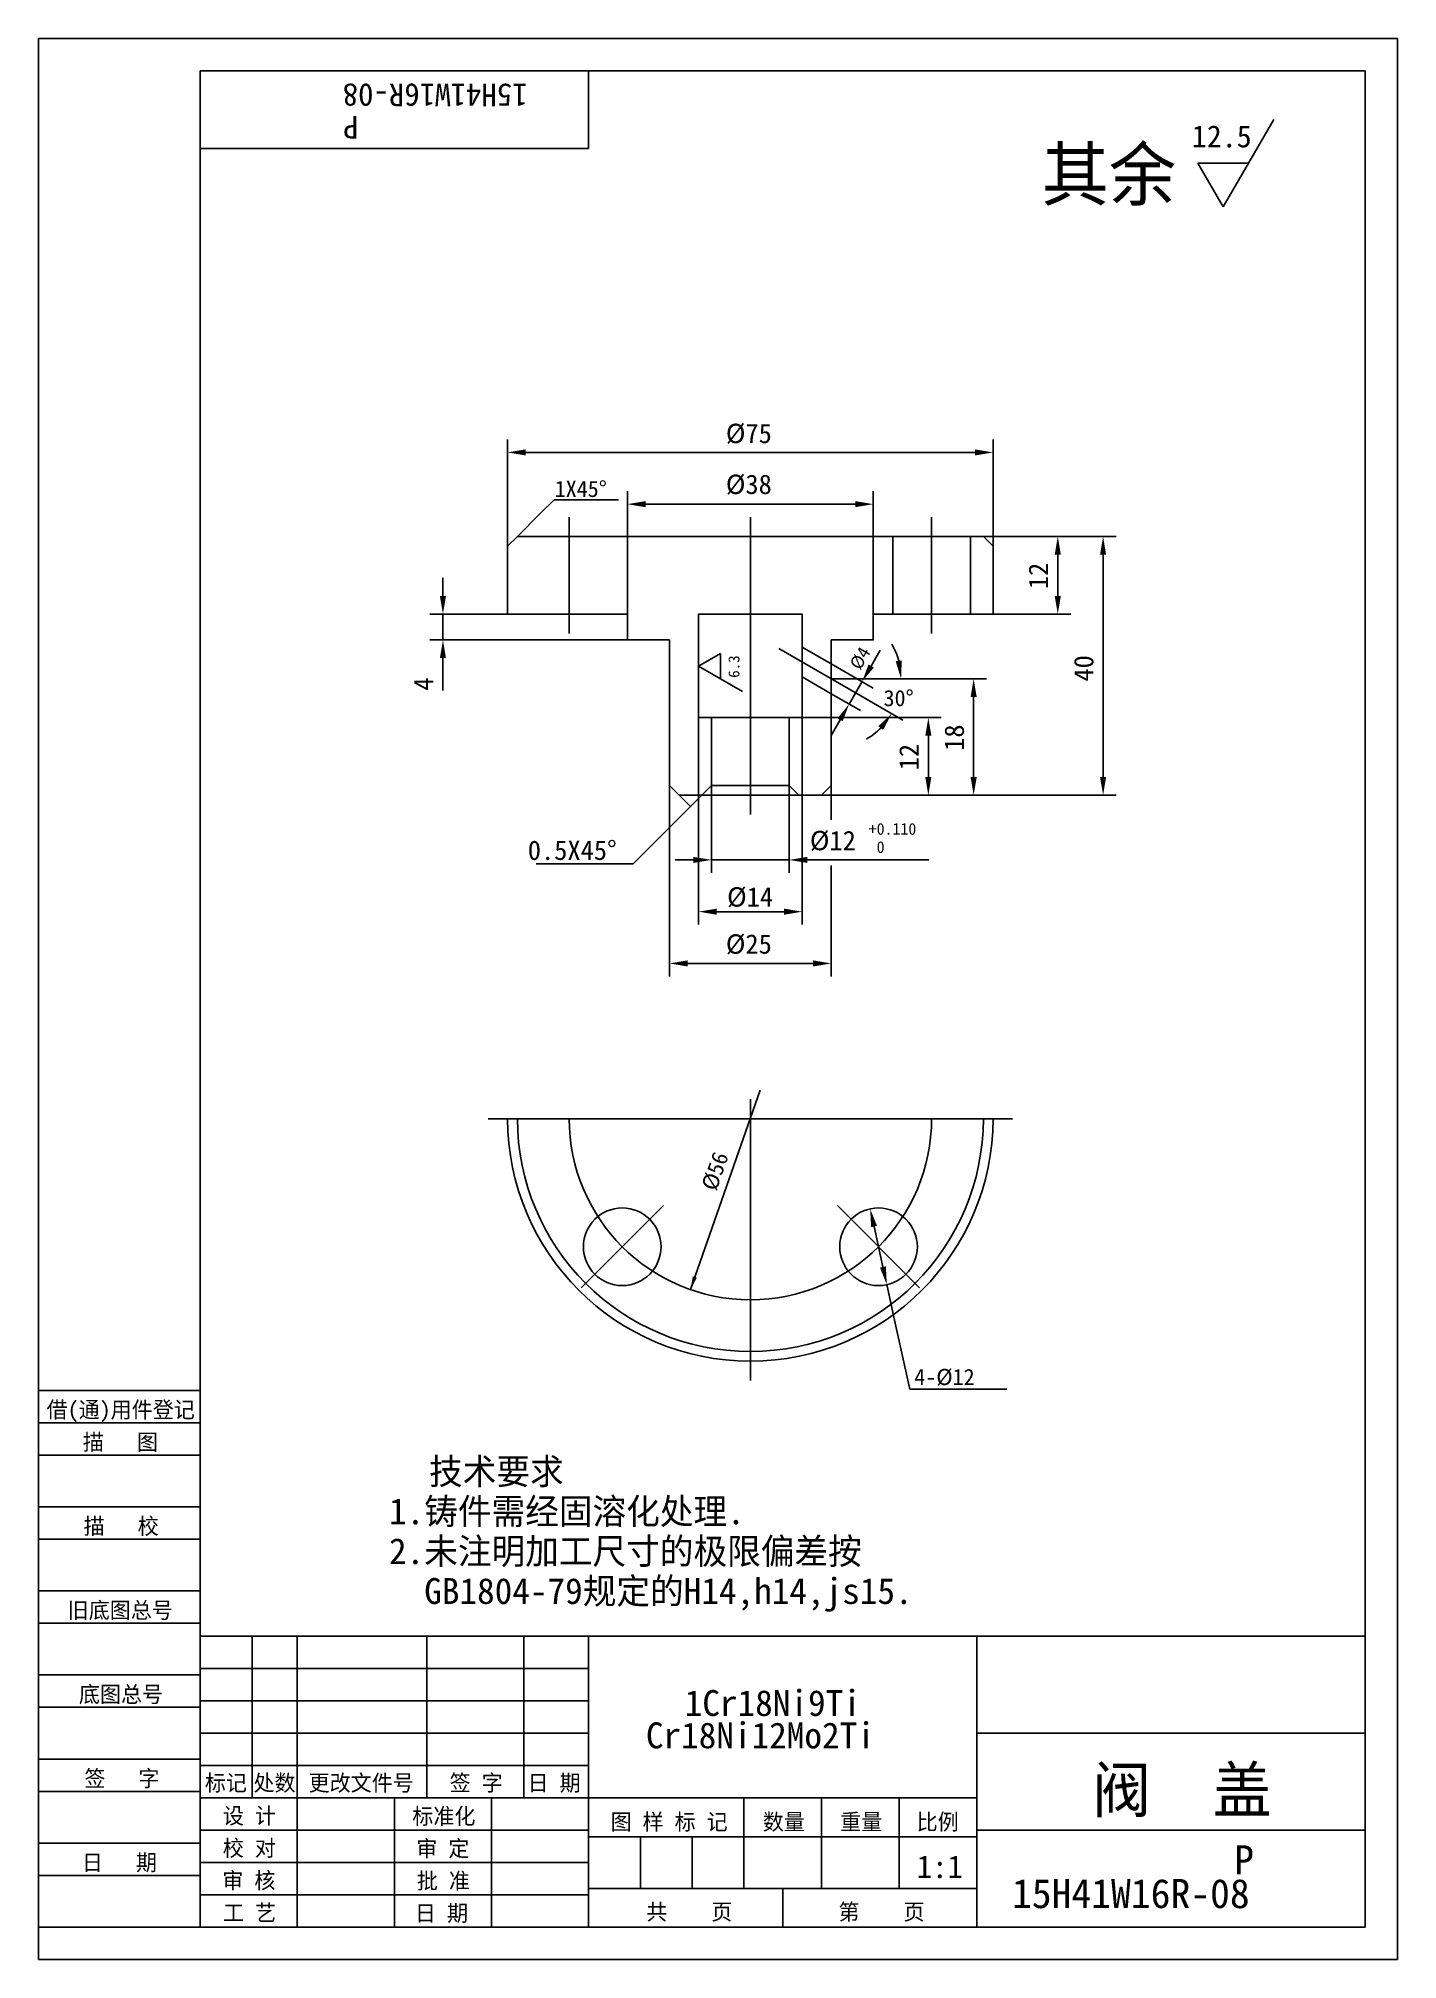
# Model space of a CAD drawing. Header units: metres. Extents: x 0 to 210, y 0 to 297.
import ezdxf

# ---------------------------------------------------------------- set-up
doc = ezdxf.new("R2010")
doc.units = ezdxf.units.M
for name, color, linetype in [('C', 6, 'Continuous'), ('D', 1, 'Continuous'), ('FL', 5, 'Continuous'), ('T', 7, 'Continuous'), ('TL', 4, 'Continuous')]:
    doc.layers.add(name, color=color, linetype=linetype)

# ---------------------------------------------------------------- blocks, each defined once
blk = doc.blocks.new('TUKUN4')
at = {"layer": 'FL'}
for p, q in [((0, 297), (0, 0)), ((210, 297), (0, 297)), ((210, 0), (210, 297)), ((0, 78), (25, 78)), ((0, 70), (25, 70)), ((0, 65), (25, 65)), ((0, 57), (25, 57)), ((0, 52), (25, 52)), ((33, 25), (33, 50)), ((40, 5), (40, 50)), ((60, 25), (60, 50)), ((75, 25), (75, 50)), ((25, 45), (85, 45)), ((0, 44), (25, 44)), ((0, 39), (25, 39)), ((25, 40), (85, 40)), ((25, 35), (85, 35)), ((0, 31), (25, 31)), ((25, 30), (85, 30)), ((0, 26), (25, 26)), ((70, 5), (70, 25)), ((0, 18), (25, 18)), ((25, 20), (85, 20)), ((25, 15), (85, 15)), ((0, 13), (25, 13)), ((25, 10), (85, 10)), ((0, 0), (210, 0))]:
    blk.add_line(p, q, dxfattribs=at)
at = {"layer": 'TL'}
for p, q in [((25, 5), (25, 292)), ((205, 292), (25, 292)), ((85, 292), (85, 280)), ((205, 5), (205, 292)), ((85, 280), (25, 280)), ((0, 88), (25, 88)), ((0, 83), (25, 83)), ((205, 50), (25, 50)), ((85, 5), (85, 50)), ((145, 5), (145, 50)), ((205, 35), (145, 35)), ((145, 25), (25, 25)), ((55, 5), (55, 25)), ((109, 11), (109, 25)), ((121, 11), (121, 25)), ((133, 11), (133, 25)), ((85, 19), (145, 19)), ((93, 11), (93, 19)), ((101, 11), (101, 19)), ((205, 20), (145, 20)), ((145, 11), (85, 11)), ((115, 5), (115, 11)), ((0, 5), (205, 5))]:
    blk.add_line(p, q, dxfattribs=at)
at = {"layer": 'T'}
for s, p in [('借(通)用件登记', (1.26, 83.76)), ('描   图', (6.86, 78.76)), ('描   校', (6.98, 65.76)), ('旧底图总号', (4.52, 52.76)), ('底图总号', (6.25, 39.76)), ('签   字', (7.1, 26.76)), ('标记', (25.71, 26.07)), ('处数', (33.22, 26.07)), ('更改文件号', (41.75, 26.07)), ('签 字', (63.53, 26.07)), ('日 期', (75.57, 26.07)), ('设 计', (28.5, 20.99)), ('标准化', (57.77, 20.93)), ('图 样 标 记', (88.4, 20.04)), ('数量', (111.92, 20.04)), ('重量', (123.88, 20.04)), ('比例', (135.7, 20.04)), ('校 对', (28.48, 15.99)), ('审 定', (58.39, 15.93)), ('日   期', (6.72, 13.76)), ('审 核', (28.41, 10.99)), ('批 准', (58.46, 10.93)), ('共    页', (93.91, 6.13)), ('第    页', (123.62, 6.13)), ('工 艺', (28.52, 5.99)), ('日 期', (58.18, 5.93))]:
    blk.add_text(s, height=2.5, dxfattribs=at).set_placement(p)

msp = doc.modelspace()

# ---------------------------------------------------------------- linework, layer by layer
at = {"layer": 'C'}
for p, q in [((82, 223), (82, 205)), ((110, 177), (110, 223)), ((138, 223), (138, 205)), ((125.1, 196.5), (114.39, 202.68)), ((110, 133), (110, 89.5)), ((69.5, 130), (150.5, 130)), ((96.56, 116.56), (83.84, 103.84)), ((123.44, 116.56), (136.16, 103.84))]:
    msp.add_line(p, q, dxfattribs=at)
msp.add_lwpolyline([(82, 130, 1), (138, 130, 1)], format="xyb", dxfattribs=at)
at = {"layer": 'D'}
for p, q in [((190.87, 284.46), (183.07, 270.94)), ((179.16, 277.7), (186.97, 277.7)), ((183.07, 270.94), (179.16, 277.7)), ((72.5, 218.5), (72.5, 235)), ((147.5, 218.5), (147.5, 235)), ((75.3, 233), (144.7, 233)), ((91, 208), (91, 227)), ((129, 208), (129, 227)), ((74, 220), (77.54, 223.54)), ((77.54, 223.54), (79.66, 225.66)), ((79.66, 225.66), (89.65, 225.66)), ((93.8, 225), (126.2, 225)), ((146, 220), (166.5, 220)), ((147.5, 220), (159.5, 220)), ((157.5, 217.2), (157.5, 210.8)), ((164.5, 217.2), (164.5, 182.8)), ((62.5, 210.8), (62.5, 213.6)), ((72.5, 208), (60.5, 208)), ((62.5, 208), (62.5, 204)), ((147.5, 208), (159.5, 208)), ((91, 204), (60.5, 204)), ((128.66, 199.98), (130.06, 202.41)), ((62.5, 201.2), (62.5, 198.4)), ((102, 199.94), (105.38, 201.89)), ((108.76, 196.03), (102, 199.94)), ((105.38, 201.89), (105.38, 197.98)), ((122.5, 200.31), (129, 196.56)), ((62.5, 198.4), (62.5, 196.17)), ((122.5, 198), (146.5, 198)), ((125.1, 196.5), (133.58, 191.61)), ((125.26, 194.09), (127.26, 197.56)), ((122.5, 195.69), (127, 193.09)), ((144.5, 182.8), (144.5, 195.2)), ((102, 192), (102, 160)), ((118, 192), (139.5, 192)), ((118, 192), (118, 160)), ((123.86, 191.67), (122.46, 189.25)), ((137.5, 182.8), (137.5, 189.2)), ((97.5, 181.5), (97.5, 152)), ((104, 181.5), (104, 168)), ((116, 181.5), (116, 168)), ((122.5, 181.5), (122.5, 176.22)), ((102.5, 180), (91.89, 169.39)), ((99, 180), (100.75, 178.25)), ((121, 180), (166.5, 180)), ((122.5, 180), (146.5, 180)), ((122.5, 180), (139.5, 180)), ((91.89, 169.39), (76.89, 169.39)), ((101.2, 170), (98.4, 170)), ((104, 170), (116, 170)), ((118.8, 170), (121.6, 170)), ((121.6, 170), (128.69, 170)), ((128.69, 170), (137.59, 170)), ((122.5, 169.15), (122.5, 152)), ((104.8, 162), (115.2, 162)), ((100.3, 154), (119.7, 154)), ((100.74, 103.58), (111.54, 134.4)), ((130.48, 107.08), (129.11, 113.33)), ((131.08, 104.34), (132.28, 98.87)), ((132.28, 98.87), (134.63, 88.18)), ((134.63, 88.18), (149.63, 88.18))]:
    msp.add_line(p, q, dxfattribs=at)
for start, end in [(14.91, 29.82), (300.18, 315.09)]:
    msp.add_arc((122.5, 198), 10.79, start, end, dxfattribs=at)
for points in [[(75.3, 233.47), (75.3, 232.53), (72.5, 233)], [(144.7, 233.47), (144.7, 232.53), (147.5, 233)], [(93.8, 225.47), (93.8, 224.53), (91, 225)], [(126.2, 225.47), (126.2, 224.53), (129, 225)], [(157.03, 217.2), (157.97, 217.2), (157.5, 220)], [(164.03, 217.2), (164.97, 217.2), (164.5, 220)], [(62.03, 210.8), (62.97, 210.8), (62.5, 208)], [(157.03, 210.8), (157.97, 210.8), (157.5, 208)], [(62.03, 201.2), (62.97, 201.2), (62.5, 204)], [(128.26, 200.22), (129.07, 199.75), (127.26, 197.56)], [(133.39, 200.84), (132.46, 200.72), (133.29, 198)], [(144.03, 195.2), (144.97, 195.2), (144.5, 198)], [(123.46, 191.9), (124.27, 191.44), (125.26, 194.09)], [(129.77, 190.67), (130.51, 190.1), (131.84, 192.61)], [(137.03, 189.2), (137.97, 189.2), (137.5, 192)], [(137.03, 182.8), (137.97, 182.8), (137.5, 180)], [(144.03, 182.8), (144.97, 182.8), (144.5, 180)], [(164.03, 182.8), (164.97, 182.8), (164.5, 180)], [(101.2, 170.47), (101.2, 169.53), (104, 170)], [(118.8, 170.47), (118.8, 169.53), (116, 170)], [(104.8, 162.47), (104.8, 161.53), (102, 162)], [(115.2, 162.47), (115.2, 161.53), (118, 162)], [(100.3, 154.47), (100.3, 153.53), (97.5, 154)], [(119.7, 154.47), (119.7, 153.53), (122.5, 154)], [(128.66, 113.23), (129.57, 113.43), (128.51, 116.06)], [(130.03, 106.98), (130.94, 107.18), (131.08, 104.34)], [(101.11, 105.63), (100.74, 103.58), (101.73, 105.41)]]:
    msp.add_solid(points, dxfattribs=at)
at = {"layer": 'TL'}
for p, q in [((132, 220), (144, 220)), ((132, 220), (132, 208)), ((144, 220), (144, 208)), ((144, 208), (132, 208)), ((118, 202.91), (118, 198.29)), ((122.5, 200.31), (118, 202.91)), ((122.5, 200.31), (122.5, 195.69)), ((122.5, 195.69), (118, 198.29)), ((104, 192), (116, 192)), ((116, 181.5), (104, 181.5)), ((102.5, 180), (117.5, 180))]:
    msp.add_line(p, q, dxfattribs=at)
for points in [[(118, 202.91), (118, 208), (102, 208), (102, 192), (104, 192), (104, 181.5), (102.5, 180), (99, 180), (97.5, 181.5), (97.5, 204), (91, 204), (91, 208), (72.5, 208), (72.5, 218.5), (74, 220), (132, 220)], [(144, 220), (146, 220), (147.5, 218.5)], [(147.5, 218.5), (147.5, 208), (144, 208)], [(132, 208), (129, 208), (129, 204), (122.5, 204), (122.5, 200.31)], [(122.5, 195.69), (122.5, 181.5), (121, 180), (117.5, 180), (116, 181.5), (116, 192), (118, 192), (118, 198.29)]]:
    msp.add_lwpolyline(points, dxfattribs=at)
for points in [[(72.5, 130, 1), (147.5, 130, 1)], [(74, 130, 1), (146, 130, 1)]]:
    msp.add_lwpolyline(points, format="xyb", dxfattribs=at)
for centre in [(90.2, 110.2), (129.8, 110.2)]:
    msp.add_circle(centre, 6, dxfattribs=at)

# ---------------------------------------------------------------- block references
at = {"layer": 'D'}
msp.add_blockref('TUKUN4', (0, 0), dxfattribs=at)

# ---------------------------------------------------------------- texts
for s, height, rotation, p in [('15H41W16R-08', 3.5, 180, (75.58, 290)), ('      P', 3.5, 180, (63.75, 285)), ('12', 3, 90, (156, 211.86)), ('%%C4', 2, 60, (126.95, 199.23)), ('6.3', 1.7, 90, (108.31, 198.15)), ('40', 3, 90, (163, 197.57)), ('4', 3, 90, (61, 196.17)), ('18', 3, 90, (143, 186.86)), ('12', 3, 90, (136, 183.86)), ('%%C56', 2.5, 70.68, (104.71, 118.68))]:
    msp.add_text(s, height=height, rotation=rotation, dxfattribs=at).set_placement(p)
for s, height, p in [('12.5', 3.4, (178.21, 280.16)), ('其余', 8, (155, 272)), ('%%C75', 3, (106.21, 234.44)), ('1X45%%D', 2.5, (79.77, 226.11)), ('%%C38', 3, (106.21, 226.57)), ('30%%D', 2.5, (130.58, 193.77)), ('+0.110', 1.8, (128.29, 173.9)), ('0.5X45%%D', 3, (75.61, 170)), ('%%C12', 3, (119.19, 171.5)), (' 0', 1.8, (128.29, 171.08)), ('%%C14', 3, (106.4, 162.78)), ('%%C25', 3, (106.21, 155.5)), ('4-%%C12', 2.5, (135.33, 88.82)), ('技术要求', 4, (60.36, 73.46)), ('1.铸件需经固溶化处理.', 4, (54.17, 67.3)), ('2.未注明加工尺寸的极限偏差按', 4, (54.17, 61.14)), ('  GB1804-79规定的H14,h14,js15.', 4, (54.17, 54.98)), ('1Cr18Ni9Ti', 4, (99.86, 37.66)), ('Cr18Ni12Mo2Ti', 4, (93.86, 32.66)), ('阀  盖', 7, (162.82, 22.75)), ('1:1', 3.5, (135.7, 12.6)), ('     P', 4.5, (169.44, 13.18)), ('15H41W16R-08', 4.5, (150.42, 7.96))]:
    msp.add_text(s, height=height, dxfattribs=at).set_placement(p)

doc.saveas('drawing.dxf')
